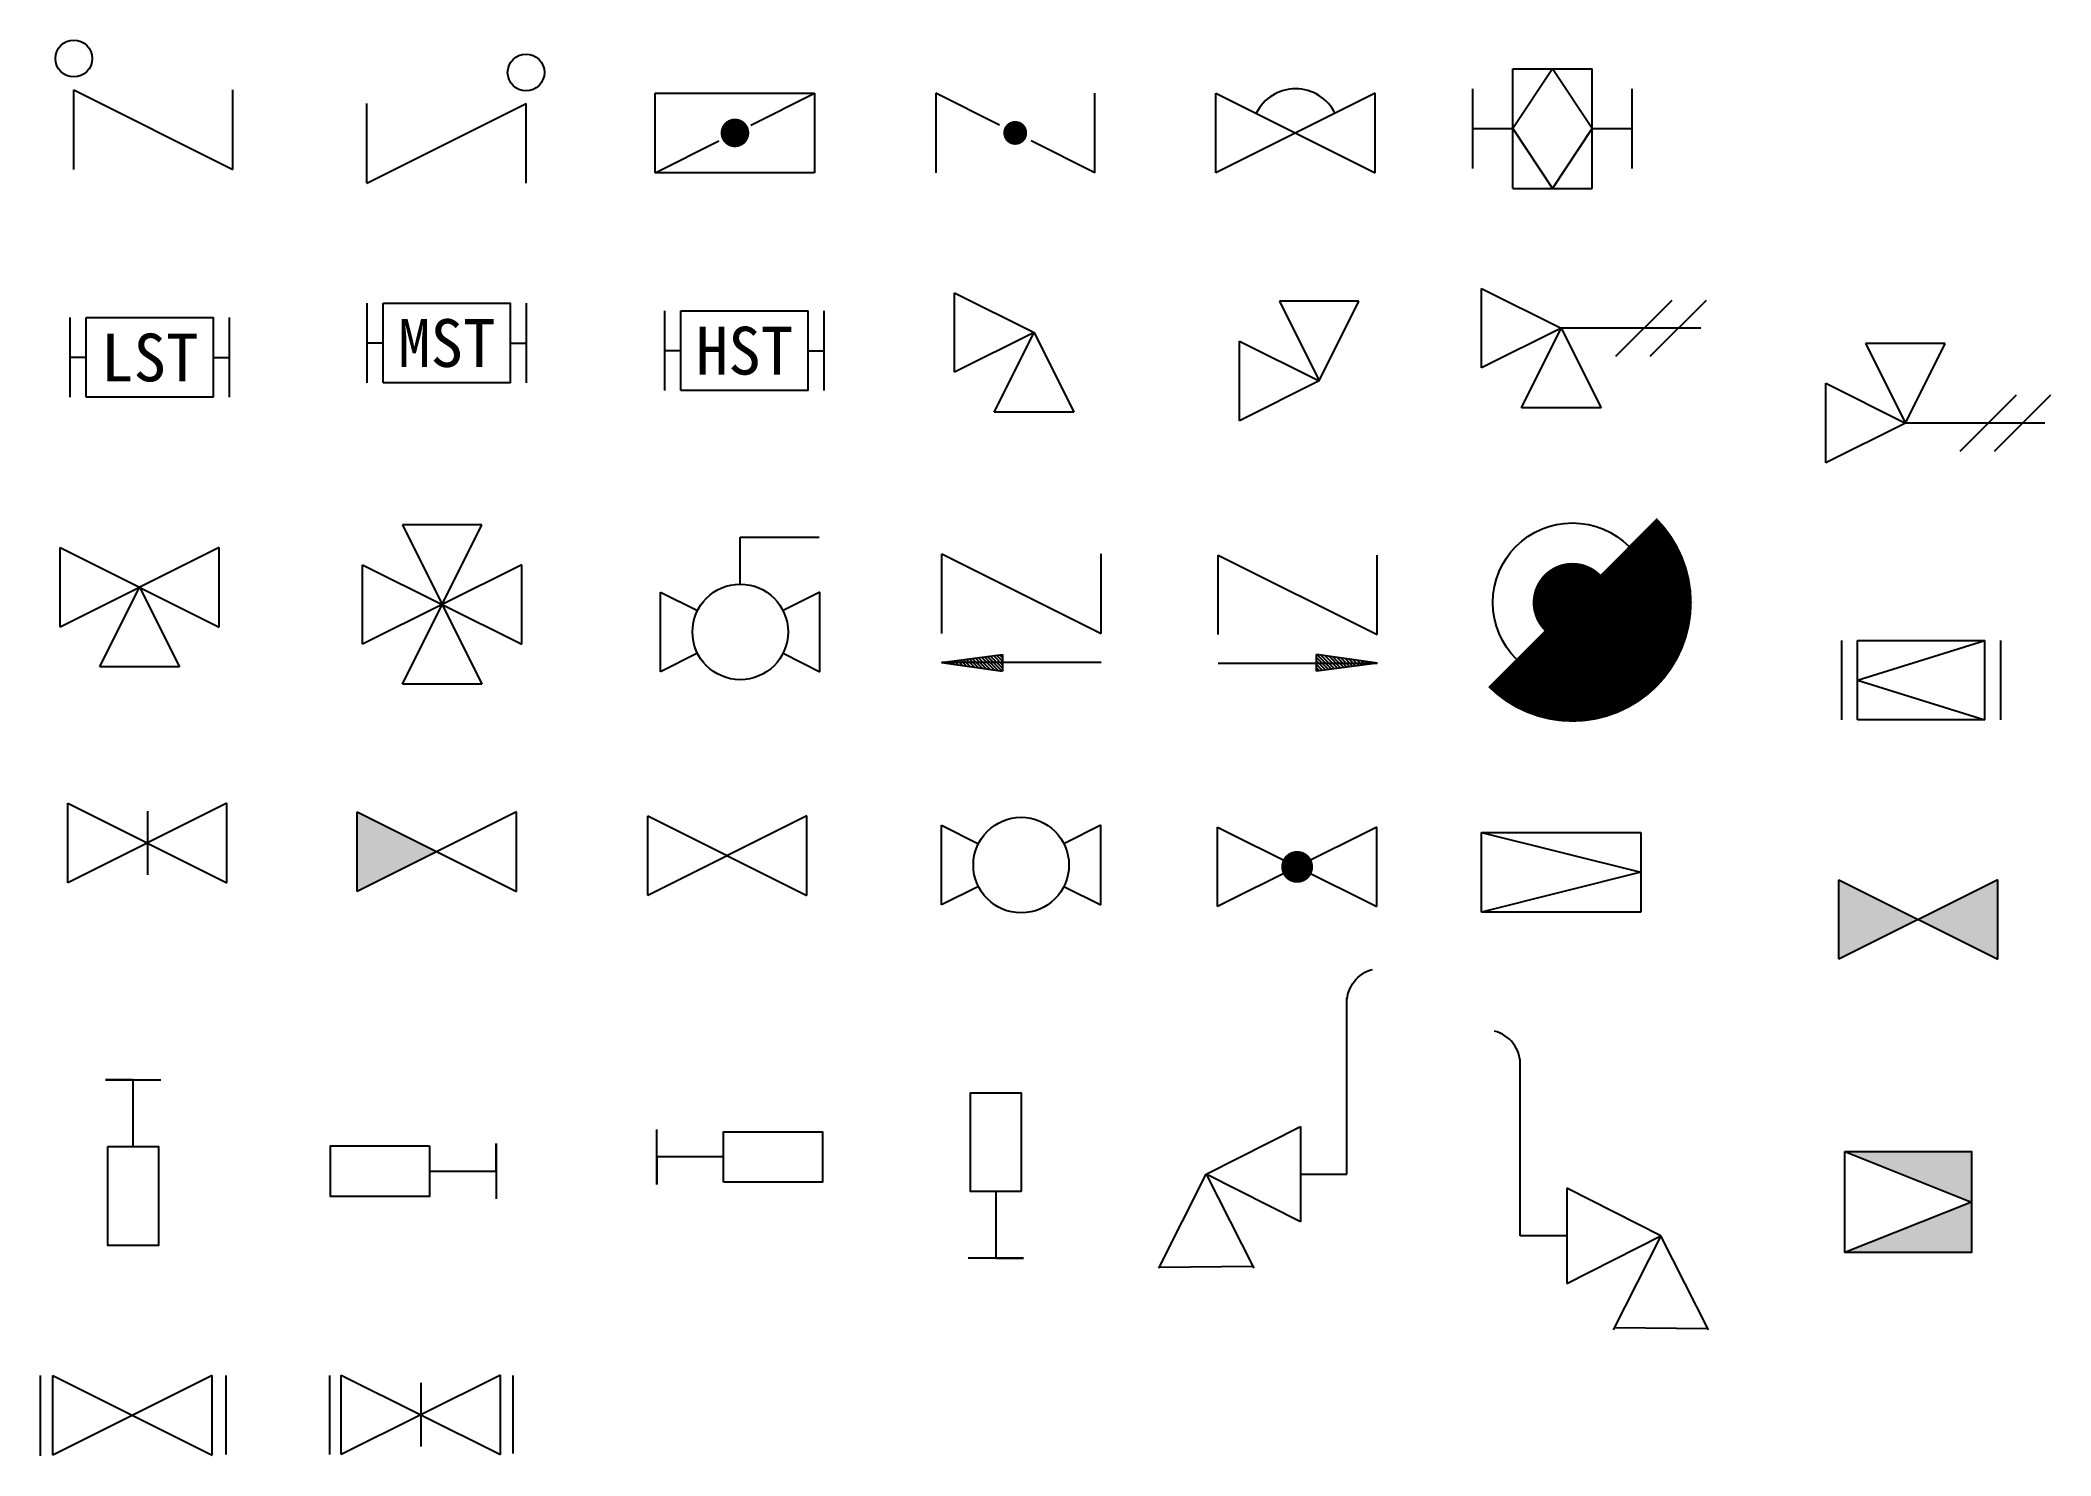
# Model space of a CAD drawing. Header units: millimetres. Extents: x 31.2 to 60.2, y 432.4 to 452.8.
import ezdxf
from ezdxf.enums import TextEntityAlignment as Align

# ---------------------------------------------------------------- set-up
doc = ezdxf.new("R2010")
doc.units = ezdxf.units.MM
doc.layers.add('主流程', color=7, linetype='Continuous')
doc.styles.add('HZ#', font='SimSun.ttf')
doc.styles.add('HZT', font='SimSun.ttf')

msp = doc.modelspace()

# ---------------------------------------------------------------- hatches: boundary and pattern name
at = {"linetype": 'ByBlock'}
h = msp.add_hatch(color=256, dxfattribs=at)
h.paths.add_polyline_path([(59.006, 435.363), (59.006, 436.092), (57.183, 435.363)])
h.paths.add_polyline_path([(59.006, 436.821), (57.183, 436.821), (59.006, 436.092)])

# ---------------------------------------------------------------- linework, layer by layer
for p, q in [((52.393, 452.427), (53.541, 452.427)), ((52.967, 452.427), (52.393, 451.566)), ((52.393, 450.705), (52.393, 452.427)), ((53.541, 451.566), (52.967, 452.427)), ((53.541, 450.705), (53.541, 452.427)), ((31.647, 452.125), (33.942, 450.977)), ((31.647, 450.977), (31.647, 452.125)), ((33.942, 450.977), (33.942, 452.125)), ((35.873, 450.778), (38.169, 451.926)), ((35.873, 450.778), (35.873, 451.926)), ((38.169, 450.778), (38.169, 451.926)), ((40.032, 452.078), (42.328, 452.078)), ((40.032, 450.93), (40.032, 452.078)), ((41.41, 451.618), (42.328, 452.078)), ((42.328, 452.078), (42.328, 450.93)), ((44.074, 452.078), (44.074, 450.93)), ((44.992, 451.618), (44.074, 452.078)), ((46.369, 450.93), (46.369, 452.078)), ((48.115, 450.93), (48.115, 452.078)), ((50.41, 452.078), (48.115, 450.93)), ((48.115, 452.078), (50.41, 450.93)), ((50.41, 450.93), (50.41, 452.078)), ((51.819, 450.992), (51.819, 452.14)), ((54.115, 450.992), (54.115, 452.14)), ((40.032, 450.93), (40.95, 451.389)), ((46.369, 450.93), (45.451, 451.389)), ((51.819, 451.566), (52.393, 451.566)), ((52.393, 451.566), (52.967, 450.705)), ((52.967, 450.705), (53.541, 451.566)), ((53.541, 451.566), (54.115, 451.566)), ((42.328, 450.93), (40.032, 450.93)), ((52.393, 450.705), (53.541, 450.705)), ((35.879, 447.901), (35.879, 449.049)), ((36.108, 449.049), (37.945, 449.049)), ((36.108, 447.901), (36.108, 449.049)), ((37.945, 447.901), (37.945, 449.049)), ((38.174, 447.901), (38.174, 449.049)), ((44.345, 449.201), (45.492, 448.627)), ((44.345, 448.053), (44.345, 449.201)), ((50.177, 449.077), (49.03, 449.077)), ((49.03, 449.077), (49.604, 447.929)), ((49.604, 447.929), (50.177, 449.077)), ((51.944, 449.263), (53.092, 448.689)), ((51.944, 448.116), (51.944, 449.263)), ((53.882, 448.284), (54.693, 449.095)), ((54.376, 448.284), (55.188, 449.095)), ((31.596, 447.694), (31.596, 448.841)), ((31.826, 447.694), (31.826, 448.841)), ((31.826, 448.841), (33.662, 448.841)), ((33.662, 447.694), (33.662, 448.841)), ((33.892, 447.694), (33.892, 448.841)), ((40.171, 447.791), (40.171, 448.938)), ((40.401, 447.791), (40.401, 448.938)), ((40.401, 448.938), (42.237, 448.938)), ((42.237, 447.791), (42.237, 448.938)), ((42.467, 447.791), (42.467, 448.938)), ((36.108, 448.475), (35.879, 448.475)), ((37.945, 448.475), (38.174, 448.475)), ((45.492, 448.627), (44.345, 448.053)), ((44.919, 447.48), (45.492, 448.627)), ((45.492, 448.627), (46.066, 447.48)), ((48.456, 447.355), (48.456, 448.503)), ((48.456, 448.503), (49.604, 447.929)), ((53.092, 448.689), (51.944, 448.116)), ((52.518, 447.542), (53.092, 448.689)), ((53.092, 448.689), (53.666, 447.542)), ((55.104, 448.689), (53.092, 448.689)), ((58.629, 448.469), (57.481, 448.469)), ((57.481, 448.469), (58.055, 447.322)), ((58.055, 447.322), (58.629, 448.469)), ((31.826, 448.267), (31.596, 448.267)), ((33.662, 448.267), (33.892, 448.267)), ((40.401, 448.365), (40.171, 448.365)), ((42.237, 448.365), (42.467, 448.365)), ((37.945, 447.901), (36.108, 447.901)), ((49.604, 447.929), (48.456, 447.355)), ((56.907, 446.748), (56.907, 447.896)), ((56.907, 447.896), (58.055, 447.322)), ((33.662, 447.694), (31.826, 447.694)), ((42.237, 447.791), (40.401, 447.791)), ((58.845, 446.916), (59.656, 447.728)), ((59.339, 446.916), (60.151, 447.728)), ((46.066, 447.48), (44.919, 447.48)), ((53.666, 447.542), (52.518, 447.542)), ((58.055, 447.322), (56.907, 446.748)), ((60.067, 447.322), (58.055, 447.322)), ((36.385, 445.854), (37.533, 443.559)), ((37.533, 445.854), (36.385, 445.854)), ((36.385, 443.559), (37.533, 445.854)), ((33.746, 445.529), (31.451, 444.381)), ((31.451, 445.529), (33.746, 444.381)), ((31.451, 444.381), (31.451, 445.529)), ((33.746, 444.381), (33.746, 445.529)), ((41.257, 445.675), (42.396, 445.675)), ((41.257, 444.998), (41.257, 445.675)), ((35.811, 444.133), (35.811, 445.28)), ((35.811, 445.28), (38.106, 444.133)), ((38.106, 445.28), (35.811, 444.133)), ((38.106, 444.133), (38.106, 445.28)), ((44.163, 444.286), (44.163, 445.434)), ((44.163, 445.434), (46.458, 444.286)), ((46.458, 444.286), (46.458, 445.434)), ((48.145, 445.418), (50.44, 444.271)), ((48.145, 444.271), (48.145, 445.418)), ((50.44, 444.271), (50.44, 445.418)), ((32.025, 443.808), (32.598, 444.955)), ((32.598, 444.955), (33.172, 443.808)), ((40.109, 444.883), (40.641, 444.617)), ((40.109, 443.736), (40.109, 444.883)), ((42.404, 444.883), (41.873, 444.617)), ((42.404, 443.736), (42.404, 444.883)), ((57.136, 443.041), (57.136, 444.189)), ((57.365, 443.041), (57.365, 444.189)), ((57.365, 443.615), (59.201, 444.189)), ((57.365, 444.189), (59.201, 444.189)), ((59.201, 443.041), (59.201, 444.189)), ((59.431, 443.041), (59.431, 444.189)), ((33.172, 443.808), (32.025, 443.808)), ((40.641, 444.002), (40.109, 443.736)), ((41.873, 444.002), (42.404, 443.736)), ((44.158, 443.872), (45.039, 443.985)), ((44.158, 443.872), (45.039, 443.745)), ((44.163, 443.873), (44.165, 443.871)), ((44.163, 443.873), (46.458, 443.873)), ((44.207, 443.879), (44.223, 443.863)), ((44.251, 443.884), (44.28, 443.855)), ((44.295, 443.89), (44.338, 443.846)), ((44.339, 443.896), (44.396, 443.838)), ((44.382, 443.901), (44.454, 443.83)), ((44.426, 443.907), (44.512, 443.821)), ((44.47, 443.912), (44.569, 443.813)), ((44.514, 443.918), (44.627, 443.805)), ((44.558, 443.924), (44.685, 443.796)), ((44.602, 443.929), (44.743, 443.788)), ((44.645, 443.935), (44.801, 443.78)), ((44.689, 443.941), (44.858, 443.771)), ((44.733, 443.946), (44.916, 443.763)), ((44.777, 443.952), (44.974, 443.755)), ((44.821, 443.957), (45.032, 443.746)), ((44.865, 443.963), (45.039, 443.789)), ((44.909, 443.969), (45.039, 443.838)), ((44.952, 443.974), (45.039, 443.888)), ((44.996, 443.98), (45.039, 443.937)), ((45.039, 443.985), (45.039, 443.745)), ((48.145, 443.858), (50.44, 443.858)), ((49.564, 443.745), (49.564, 443.985)), ((50.445, 443.858), (49.564, 443.985)), ((49.738, 443.768), (49.564, 443.942)), ((49.694, 443.762), (49.564, 443.892)), ((50.445, 443.858), (49.564, 443.745)), ((49.651, 443.756), (49.564, 443.843)), ((49.607, 443.751), (49.564, 443.793)), ((49.782, 443.773), (49.571, 443.984)), ((49.826, 443.779), (49.629, 443.976)), ((49.87, 443.785), (49.687, 443.968)), ((49.914, 443.79), (49.745, 443.959)), ((49.958, 443.796), (49.802, 443.951)), ((50.001, 443.801), (49.86, 443.943)), ((50.045, 443.807), (49.918, 443.934)), ((50.089, 443.813), (49.976, 443.926)), ((50.133, 443.818), (50.034, 443.918)), ((50.177, 443.824), (50.091, 443.909)), ((50.221, 443.829), (50.149, 443.901)), ((50.264, 443.835), (50.207, 443.893)), ((50.308, 443.841), (50.265, 443.884)), ((50.352, 443.846), (50.323, 443.876)), ((50.396, 443.852), (50.38, 443.868)), ((50.44, 443.858), (50.438, 443.859)), ((37.533, 443.559), (36.385, 443.559)), ((57.365, 443.615), (59.201, 443.041)), ((59.201, 443.041), (57.365, 443.041)), ((31.561, 440.695), (31.561, 441.843)), ((31.561, 441.843), (33.857, 440.695)), ((33.857, 441.843), (31.561, 440.695)), ((33.857, 440.695), (33.857, 441.843)), ((32.709, 441.728), (32.709, 440.81)), ((35.735, 440.57), (35.735, 441.718)), ((35.735, 441.718), (38.03, 440.57)), ((38.03, 441.718), (35.735, 440.57)), ((38.03, 440.57), (38.03, 441.718)), ((39.922, 440.509), (39.922, 441.657)), ((42.218, 441.657), (39.922, 440.509)), ((39.922, 441.657), (42.218, 440.509)), ((42.218, 440.509), (42.218, 441.657)), ((44.158, 440.375), (44.158, 441.523)), ((44.158, 441.523), (44.69, 441.257)), ((46.453, 441.523), (45.922, 441.257)), ((46.453, 440.375), (46.453, 441.523)), ((48.138, 440.35), (48.138, 441.497)), ((48.138, 441.497), (50.433, 440.35)), ((50.433, 441.497), (48.138, 440.35)), ((50.433, 440.35), (50.433, 441.497)), ((51.944, 441.419), (54.24, 440.845)), ((51.944, 441.419), (54.24, 441.419)), ((51.944, 440.271), (51.944, 441.419)), ((54.24, 441.419), (54.24, 440.271)), ((44.69, 440.641), (44.158, 440.375)), ((45.922, 440.641), (46.453, 440.375)), ((54.24, 440.845), (51.944, 440.271)), ((59.389, 440.738), (57.094, 439.591)), ((57.094, 440.738), (59.389, 439.591)), ((57.094, 439.591), (57.094, 440.738)), ((59.389, 439.591), (59.389, 440.738)), ((54.24, 440.271), (51.944, 440.271)), ((31.164, 433.593), (31.164, 432.433)), ((31.348, 433.59), (33.644, 432.442)), ((33.644, 433.59), (31.348, 432.442)), ((31.348, 432.442), (31.348, 433.59)), ((33.644, 432.442), (33.644, 433.59)), ((33.839, 433.593), (33.839, 432.45)), ((35.337, 433.593), (35.337, 432.45)), ((37.799, 433.598), (35.503, 432.45)), ((35.503, 433.598), (37.799, 432.45)), ((35.503, 432.45), (35.503, 433.598)), ((36.651, 433.483), (36.651, 432.565)), ((37.799, 432.45), (37.799, 433.598)), ((37.978, 433.593), (37.978, 432.467))]:
    msp.add_line(p, q)
for p, q in [((50.002, 436.493), (50.002, 439.037)), ((52.503, 435.604), (52.503, 438.147)), ((47.976, 436.493), (49.333, 437.18)), ((49.333, 437.18), (49.333, 435.806)), ((57.183, 436.821), (59.006, 436.092)), ((47.289, 435.136), (47.976, 436.493)), ((47.976, 436.493), (48.663, 435.136)), ((49.333, 435.806), (47.976, 436.493)), ((49.333, 436.493), (50.002, 436.493)), ((53.172, 436.291), (53.172, 434.916)), ((54.529, 435.604), (53.172, 436.291)), ((59.006, 436.092), (57.183, 435.363)), ((53.172, 435.604), (52.503, 435.604)), ((53.172, 434.916), (54.529, 435.604)), ((54.529, 435.604), (53.842, 434.247)), ((55.216, 434.247), (54.529, 435.604)), ((47.297, 435.151), (48.648, 435.166)), ((55.208, 434.262), (53.857, 434.276))]:
    msp.add_line(p, q, dxfattribs=at)
for points, const_width in [([(41.077, 451.504, 1), (41.283, 451.504, 1)], 0.207), ([(45.307, 451.504, -1), (45.135, 451.504, -1)], 0.172), ([(49.171, 440.923, 1), (49.4, 440.923, 1)], 0.23)]:
    msp.add_lwpolyline(points, format="xyb", close=True, dxfattribs=dict(const_width=const_width))
at = {"const_width": 2.295}
msp.add_lwpolyline([(52.849, 444.327, 1), (52.849, 444.327, 1), (53.66, 445.139, 1)], format="xyb", dxfattribs=at)
at = {"linetype": 'ByBlock'}
for points in [[(50.002, 438.963, -0.340354), (50.374, 439.446, -0.130012), (50.374, 439.446, 1.538225)], [(52.503, 438.073, 0.340354), (52.131, 438.556, 0.130012), (52.131, 438.556, -1.538225)]]:
    msp.add_lwpolyline(points, format="xyb", dxfattribs=at)
msp.add_lwpolyline([(57.183, 436.821), (59.006, 436.821), (59.006, 435.363), (57.183, 435.363)], close=True, dxfattribs=at)
for centre, radius in [((31.648, 452.576), 0.265), ((38.168, 452.376), 0.265), ((53.254, 444.733), 1.148), ((41.257, 444.31), 0.689), ((45.306, 440.949), 0.689)]:
    msp.add_circle(centre, radius)
msp.add_arc((49.263, 451.504), 0.635, 26.5651, 153.4349)
for points in [[(35.735, 441.718), (35.735, 440.57), (36.883, 441.144)], [(57.094, 440.738), (57.094, 439.591), (58.242, 440.165)], [(59.389, 440.738), (59.389, 439.591), (58.242, 440.165)]]:
    msp.add_solid(points)
at = {"layer": '主流程'}
for p, q in [((32.505, 437.854), (32.107, 437.854)), ((32.107, 437.854), (32.903, 437.854)), ((32.505, 436.893), (32.505, 437.854)), ((40.055, 436.343), (40.055, 437.139)), ((37.738, 436.935), (37.738, 436.138)), ((37.738, 436.537), (37.738, 436.935)), ((36.777, 436.537), (37.738, 436.537)), ((40.055, 436.741), (40.055, 436.343)), ((41.016, 436.741), (40.055, 436.741)), ((44.941, 436.243), (44.941, 435.282)), ((45.339, 435.282), (44.543, 435.282)), ((44.941, 435.282), (45.339, 435.282))]:
    msp.add_line(p, q, dxfattribs=at)
for points in [[(45.306, 436.243), (44.576, 436.243), (44.576, 437.668), (45.306, 437.668)], [(32.14, 436.893), (32.87, 436.893), (32.87, 435.467), (32.14, 435.467)], [(36.777, 436.902), (36.777, 436.172), (35.351, 436.172), (35.351, 436.902)], [(41.016, 436.376), (41.016, 437.106), (42.441, 437.106), (42.441, 436.376)]]:
    msp.add_lwpolyline(points, close=True, dxfattribs=at)

# ---------------------------------------------------------------- texts
at = {"style": 'HZT'}
for s, p in [('MST', (37.026, 448.475)), ('HST', (41.319, 448.365)), ('LST', (32.744, 448.267))]:
    msp.add_text(s, height=0.6886, dxfattribs=at).set_placement(p, align=Align.MIDDLE)
at = {"style": 'HZ#', "flags": 1}
for p in [(32.794, 451.551), (32.794, 451.551), (32.794, 451.551), (32.794, 451.551), (32.794, 451.551), (37.021, 451.352), (37.021, 451.352), (37.021, 451.352), (37.021, 451.352), (37.021, 451.352), (41.18, 451.504), (41.18, 451.504), (41.18, 451.504), (41.18, 451.504), (41.18, 451.504), (45.221, 451.504), (45.221, 451.504), (45.221, 451.504), (45.221, 451.504), (45.221, 451.504), (49.262, 451.504), (49.262, 451.504), (49.262, 451.504), (49.262, 451.504), (49.262, 451.504), (52.393, 451.566), (52.393, 451.566), (52.393, 451.566), (52.393, 451.566), (52.393, 451.566), (36.108, 448.475), (36.108, 448.475), (36.108, 448.475), (36.108, 448.475), (36.108, 448.475), (45.492, 448.627), (45.492, 448.627), (45.492, 448.627), (45.492, 448.627), (45.492, 448.627), (53.092, 448.689), (53.092, 448.689), (53.092, 448.689), (53.092, 448.689), (53.092, 448.689), (31.826, 448.267), (31.826, 448.267), (31.826, 448.267), (31.826, 448.267), (31.826, 448.267), (40.401, 448.365), (40.401, 448.365), (40.401, 448.365), (40.401, 448.365), (40.401, 448.365), (49.604, 447.929), (49.604, 447.929), (49.604, 447.929), (49.604, 447.929), (49.604, 447.929), (58.055, 447.322), (58.055, 447.322), (58.055, 447.322), (58.055, 447.322), (58.055, 447.322), (32.598, 444.955), (32.598, 444.955), (32.598, 444.955), (32.598, 444.955), (32.598, 444.955), (36.959, 444.706), (36.959, 444.706), (36.959, 444.706), (36.959, 444.706), (36.959, 444.706), (45.311, 444.86), (45.311, 444.86), (45.311, 444.86), (45.311, 444.86), (45.311, 444.86), (49.292, 444.845), (49.292, 444.845), (49.292, 444.845), (49.292, 444.845), (49.292, 444.845), (53.254, 444.733), (53.254, 444.733), (53.254, 444.733), (53.254, 444.733), (53.254, 444.733), (41.873, 444.002), (41.873, 444.002), (41.873, 444.002), (41.873, 444.002), (41.873, 444.002), (57.365, 443.615), (57.365, 443.615), (57.365, 443.615), (57.365, 443.615), (57.365, 443.615), (32.709, 441.269), (32.709, 441.269), (32.709, 441.269), (32.709, 441.269), (32.709, 441.269), (36.883, 441.144), (36.883, 441.144), (36.883, 441.144), (36.883, 441.144), (36.883, 441.144), (41.07, 441.083), (41.07, 441.083), (41.07, 441.083), (41.07, 441.083), (41.07, 441.083), (49.285, 440.923), (49.285, 440.923), (49.285, 440.923), (49.285, 440.923), (49.285, 440.923), (45.921, 440.641), (45.921, 440.641), (45.921, 440.641), (45.921, 440.641), (45.921, 440.641), (54.24, 440.845), (54.24, 440.845), (54.24, 440.845), (54.24, 440.845), (54.24, 440.845), (58.242, 440.165), (58.242, 440.165), (58.242, 440.165), (58.242, 440.165), (58.242, 440.165), (32.496, 433.016), (32.496, 433.016), (32.496, 433.016), (32.496, 433.016), (32.496, 433.016), (36.651, 433.024), (36.651, 433.024), (36.651, 433.024), (36.651, 433.024), (36.651, 433.024)]:
    msp.add_attdef('VAL', p, '', height=0.0000918, dxfattribs=at)

doc.saveas('drawing.dxf')
